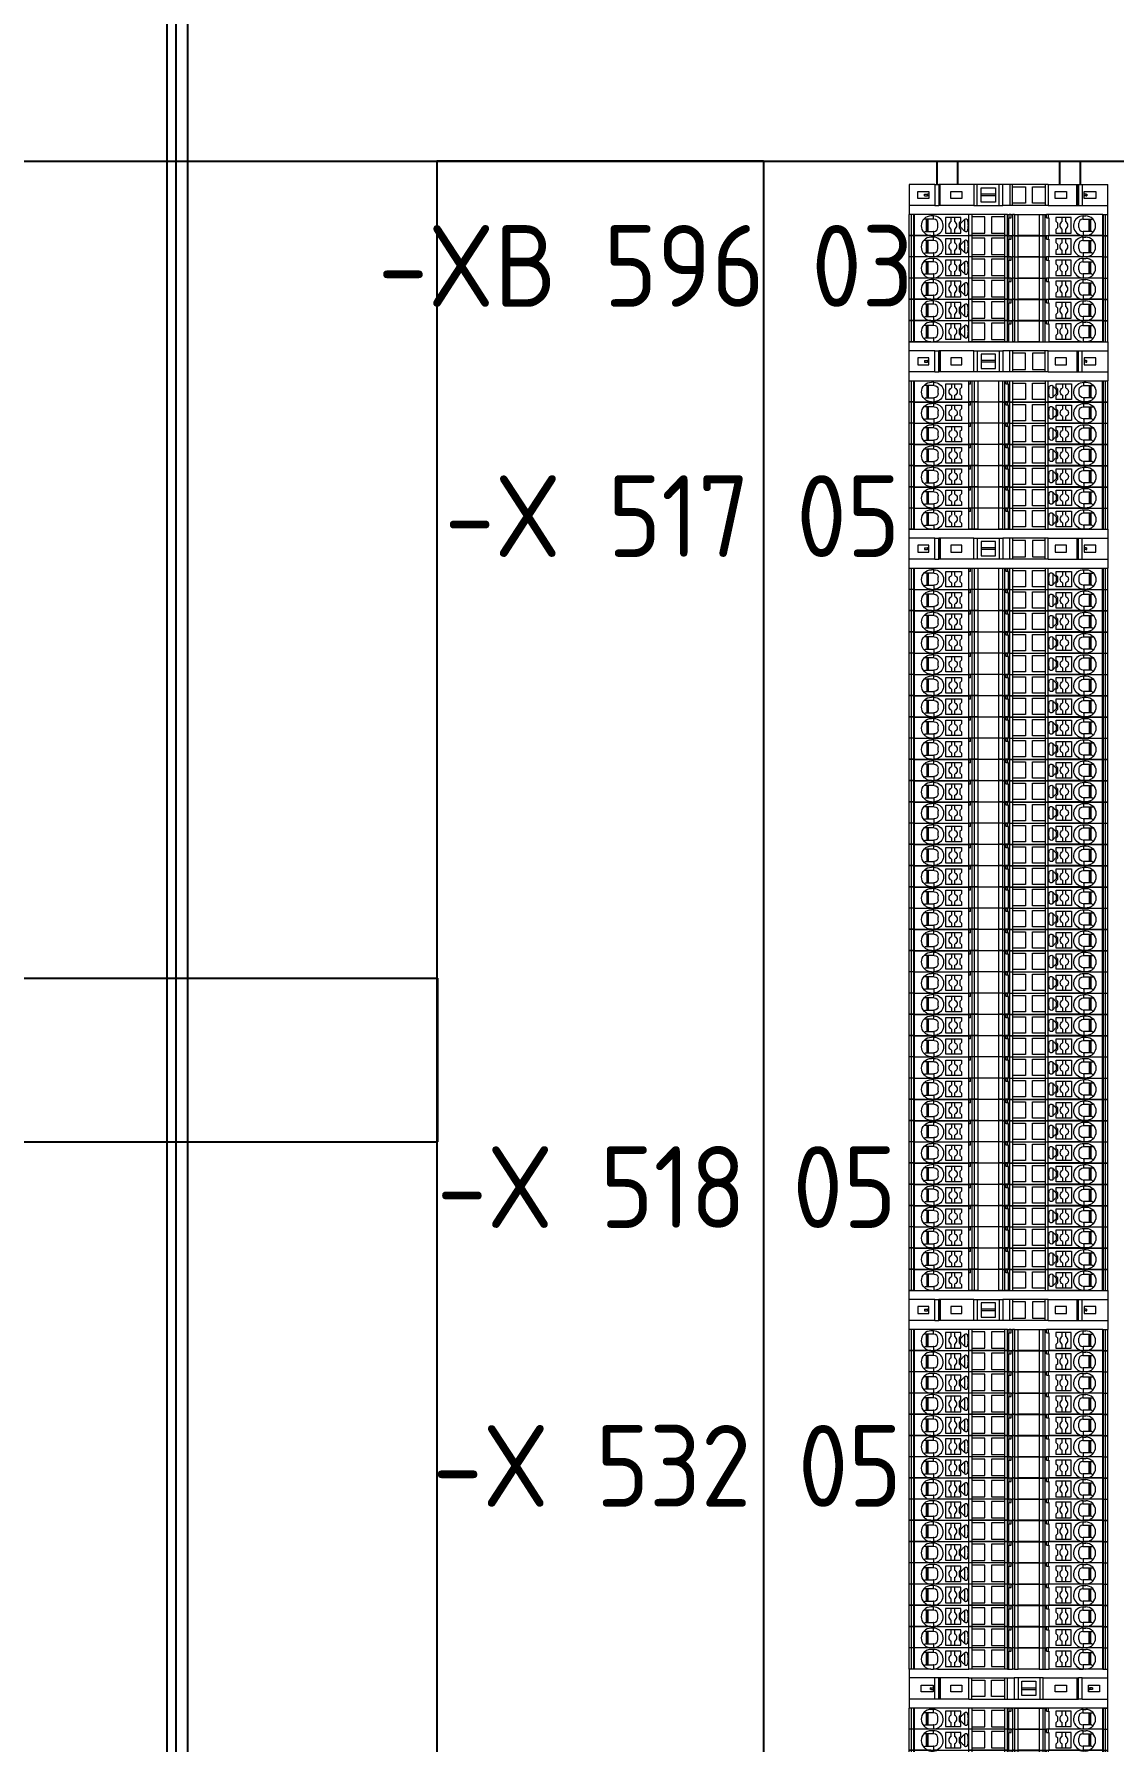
# Model space of a CAD drawing. Header units: millimetres. Extents: x 37984 to 70752, y 14140 to 37584.
# Drawn here: x 46128.7 to 46393.1, y 16052.5 to 16470.5 of the extents above; entities that cross this region are included whole.
import ezdxf
from ezdxf.enums import TextEntityAlignment as Align

# ---------------------------------------------------------------- set-up
doc = ezdxf.new("R2010")
doc.units = ezdxf.units.MM
doc.set_wipeout_variables(frame=1)
doc.layers.add('! NO PLOT !', color=7, linetype='Continuous', true_color=0xff75dd, plot=False)
doc.layers.add('000-PI-Oprema', color=30, linetype='Continuous', lineweight=5)
doc.layers.add('SI-ORMAR-Oprema', color=30, linetype='Continuous', lineweight=5)
for name, color, linetype in [('000-PI-ORMAR', 2, 'Continuous'), ('000-PI_TEXT', 7, 'Continuous'), ('002-PI-Kabelska kanalica', 150, 'Continuous'), ('004-PI-DIN Šina', 3, 'Continuous')]:
    doc.layers.add(name, color=color, linetype=linetype)
doc.styles.add('PI0', font='isocpeur.ttf', dxfattribs={"width": 0.9})

# ---------------------------------------------------------------- blocks, each defined once
blk = doc.blocks.new('*U1320')
at = {"layer": '002-PI-Kabelska kanalica'}
for p, q in [((-20, -100), (-20, 1220)), ((60, -100), (60, 1220)), ((-20, -100), (60, -100))]:
    blk.add_line(p, q, dxfattribs=at)
blk = doc.blocks.new('poveznica montaznih ploca 2100mm')
at = {"layer": '! NO PLOT !'}
for p, q in [((59565.54, 55740.77), (59565.54, 53837.74)), ((59570.54, 55742.17), (59570.54, 53847.74))]:
    blk.add_line(p, q, dxfattribs=at)
blk = doc.blocks.new('*U457')
blk.add_wipeout([(47227.3, 37326.63), (47227.3, 37321.48), (47275.9, 37321.48), (47275.9, 37326.63)])
at = {"layer": '000-PI-Oprema'}
for p, q in [((47227.3, 37321.48), (47227.3, 37326.63)), ((47227.85, 37326.63), (47227.3, 37326.63)), ((47228.39, 37326.63), (47227.85, 37326.63)), ((47227.85, 37321.48), (47227.85, 37326.63)), ((47228.39, 37321.48), (47228.39, 37326.63)), ((47228.56, 37326.63), (47228.39, 37326.63)), ((47228.56, 37321.48), (47228.56, 37326.63)), ((47241.88, 37326.63), (47228.56, 37326.63)), ((47231, 37325.48), (47230.9, 37325.58)), ((47231.45, 37325.48), (47231, 37325.48)), ((47231.45, 37325.48), (47231.45, 37322.48)), ((47231.6, 37325.48), (47231.45, 37325.48)), ((47231.6, 37322.48), (47231.6, 37325.48)), ((47231.85, 37325.48), (47231.6, 37325.48)), ((47231.85, 37325.48), (47231.85, 37322.48)), ((47233.2, 37325.48), (47231.85, 37325.48)), ((47233.2, 37326.28), (47232.6, 37326.28)), ((47233.2, 37325.48), (47233.2, 37326.28)), ((47233.3, 37325.48), (47233.2, 37325.48)), ((47237.55, 37325.88), (47236.15, 37325.88)), ((47236.15, 37325.88), (47236.15, 37322.08)), ((47238.35, 37325.88), (47237.55, 37325.88)), ((47237.55, 37324.9), (47237.55, 37325.88)), ((47239.95, 37325.88), (47238.35, 37325.88)), ((47238.35, 37325.88), (47238.35, 37324.9)), ((47239.55, 37324.58), (47239.95, 37324.98)), ((47239.55, 37323.38), (47239.55, 37324.58)), ((47239.95, 37324.98), (47239.95, 37325.88)), ((47240.78, 37325.37), (47240.78, 37322.6)), ((47241.88, 37321.48), (47241.88, 37326.63)), ((47242.6, 37326.63), (47241.88, 37326.63)), ((47242.6, 37326.63), (47242.6, 37326.06)), ((47250.6, 37326.63), (47242.6, 37326.63)), ((47242.6, 37326.06), (47242.6, 37322.06)), ((47245.75, 37326.06), (47242.6, 37326.06)), ((47245.75, 37322.06), (47245.75, 37326.06)), ((47247.45, 37326.06), (47247.45, 37322.06)), ((47250.6, 37326.06), (47247.45, 37326.06)), ((47250.6, 37326.63), (47250.6, 37326.06)), ((47251.32, 37326.63), (47250.6, 37326.63)), ((47250.6, 37326.06), (47250.6, 37322.06)), ((47251.32, 37326.63), (47251.75, 37326.63)), ((47251.32, 37321.48), (47251.32, 37326.63)), ((47251.65, 37321.48), (47251.65, 37325.83)), ((47251.65, 37325.83), (47251.75, 37325.83)), ((47251.75, 37325.83), (47251.75, 37326.63)), ((47252.21, 37326.63), (47251.75, 37326.63)), ((47251.75, 37325.83), (47252.21, 37325.83)), ((47252.21, 37326.63), (47252.56, 37326.63)), ((47252.21, 37325.83), (47252.21, 37326.63)), ((47253.07, 37326.63), (47252.56, 37326.63)), ((47252.56, 37326.63), (47252.56, 37321.48)), ((47253.07, 37326.63), (47253.07, 37321.48)), ((47253.07, 37326.63), (47253.98, 37326.63)), ((47253.98, 37321.48), (47253.98, 37326.63)), ((47253.98, 37326.63), (47259.12, 37326.63)), ((47259.12, 37326.63), (47259.12, 37321.48)), ((47259.12, 37326.63), (47260.03, 37326.63)), ((47260.03, 37326.63), (47260.03, 37321.48)), ((47260.03, 37326.63), (47260.54, 37326.63)), ((47260.54, 37321.48), (47260.54, 37326.63)), ((47260.54, 37326.63), (47260.89, 37326.63)), ((47260.89, 37325.83), (47260.89, 37326.63)), ((47261.35, 37326.63), (47260.89, 37326.63)), ((47260.89, 37325.83), (47261.35, 37325.83)), ((47261.35, 37325.83), (47261.35, 37326.63)), ((47274.65, 37326.63), (47261.35, 37326.63)), ((47261.35, 37325.83), (47261.45, 37325.83)), ((47261.45, 37325.83), (47261.45, 37321.48)), ((47264.75, 37325.88), (47263.15, 37325.88)), ((47263.15, 37325.88), (47263.15, 37324.98)), ((47263.15, 37324.98), (47263.55, 37324.58)), ((47263.55, 37324.58), (47263.55, 37323.38)), ((47264.75, 37324.9), (47264.75, 37325.88)), ((47265.55, 37325.88), (47264.75, 37325.88)), ((47265.55, 37325.88), (47265.55, 37324.9)), ((47266.95, 37325.88), (47265.55, 37325.88)), ((47266.95, 37322.08), (47266.95, 37325.88)), ((47268.8, 37323.48), (47268.8, 37324.48)), ((47269.8, 37325.48), (47269.9, 37325.48)), ((47269.9, 37326.28), (47270.5, 37326.28)), ((47269.9, 37325.48), (47269.9, 37326.28)), ((47269.9, 37325.48), (47271.25, 37325.48)), ((47271.25, 37325.48), (47271.25, 37322.48)), ((47271.25, 37325.48), (47271.5, 37325.48)), ((47271.5, 37322.48), (47271.5, 37325.48)), ((47271.5, 37325.48), (47271.65, 37325.48)), ((47271.65, 37325.48), (47271.65, 37322.48)), ((47271.65, 37325.48), (47272.1, 37325.48)), ((47272.1, 37325.48), (47272.2, 37325.58)), ((47274.65, 37321.48), (47274.65, 37326.63)), ((47274.65, 37326.63), (47274.82, 37326.63)), ((47274.82, 37321.48), (47274.82, 37326.63)), ((47274.82, 37326.63), (47275.35, 37326.63)), ((47275.35, 37321.48), (47275.35, 37326.63)), ((47275.35, 37326.63), (47275.9, 37326.63)), ((47275.9, 37321.48), (47275.9, 37326.63)), ((47227.85, 37321.48), (47227.3, 37321.48)), ((47228.39, 37321.48), (47227.85, 37321.48)), ((47228.56, 37321.48), (47228.39, 37321.48)), ((47231.6, 37321.48), (47228.56, 37321.48)), ((47230.9, 37322.19), (47231.2, 37322.48)), ((47231.2, 37322.48), (47231.45, 37322.48)), ((47231.45, 37322.48), (47231.6, 37322.48)), ((47231.6, 37322.48), (47231.85, 37322.48)), ((47231.6, 37321.7), (47231.6, 37321.48)), ((47232.6, 37321.48), (47231.6, 37321.48)), ((47231.85, 37322.48), (47233.2, 37322.48)), ((47232.6, 37321.48), (47233.2, 37321.48)), ((47233.3, 37322.48), (47233.2, 37322.48)), ((47233.2, 37322.48), (47233.2, 37321.48)), ((47234.2, 37321.48), (47233.2, 37321.48)), ((47234.2, 37321.48), (47234.2, 37321.7)), ((47234.2, 37321.48), (47241.88, 37321.48)), ((47236.15, 37322.08), (47237.55, 37322.08)), ((47237.55, 37322.08), (47237.55, 37323.07)), ((47237.55, 37322.08), (47238.35, 37322.08)), ((47238.35, 37323.07), (47238.35, 37322.08)), ((47238.35, 37322.08), (47239.95, 37322.08)), ((47239.95, 37322.98), (47239.55, 37323.38)), ((47239.95, 37322.08), (47239.95, 37322.98)), ((47242.6, 37321.48), (47241.88, 37321.48)), ((47242.6, 37322.06), (47245.75, 37322.06)), ((47242.6, 37322.06), (47242.6, 37321.48)), ((47250.6, 37321.48), (47242.6, 37321.48)), ((47247.45, 37322.06), (47250.6, 37322.06)), ((47250.6, 37322.06), (47250.6, 37321.48)), ((47251.32, 37321.48), (47250.6, 37321.48)), ((47251.32, 37321.48), (47251.65, 37321.48)), ((47251.65, 37321.48), (47252.56, 37321.48)), ((47253.07, 37321.48), (47252.56, 37321.48)), ((47253.07, 37321.48), (47253.98, 37321.48)), ((47259.12, 37321.48), (47253.98, 37321.48)), ((47259.12, 37321.48), (47260.03, 37321.48)), ((47260.03, 37321.48), (47260.54, 37321.48)), ((47260.54, 37321.48), (47261.45, 37321.48)), ((47268.9, 37321.48), (47261.45, 37321.48)), ((47263.55, 37323.38), (47263.15, 37322.98)), ((47263.15, 37322.98), (47263.15, 37322.08)), ((47263.15, 37322.08), (47264.75, 37322.08)), ((47264.75, 37322.08), (47264.75, 37323.07)), ((47264.75, 37322.08), (47265.55, 37322.08)), ((47265.55, 37323.07), (47265.55, 37322.08)), ((47265.55, 37322.08), (47266.95, 37322.08)), ((47268.9, 37321.48), (47268.9, 37321.7)), ((47268.9, 37321.48), (47269.9, 37321.48)), ((47269.8, 37322.48), (47269.9, 37322.48)), ((47271.25, 37322.48), (47269.9, 37322.48)), ((47269.9, 37322.48), (47269.9, 37321.48)), ((47270.5, 37321.48), (47269.9, 37321.48)), ((47271.5, 37321.48), (47270.5, 37321.48)), ((47271.5, 37322.48), (47271.25, 37322.48)), ((47271.65, 37322.48), (47271.5, 37322.48)), ((47271.5, 37321.7), (47271.5, 37321.48)), ((47274.65, 37321.48), (47271.5, 37321.48)), ((47271.9, 37322.48), (47271.65, 37322.48)), ((47272.2, 37322.19), (47271.9, 37322.48)), ((47274.65, 37321.48), (47274.82, 37321.48)), ((47274.82, 37321.48), (47275.35, 37321.48)), ((47275.35, 37321.48), (47275.9, 37321.48))]:
    blk.add_line(p, q, dxfattribs=at)
for centre, radius, start, end in [((47232.6, 37323.88), 2.4, 135, 225), ((47232.6, 37323.88), 2.4, 90, 135), ((47233.2, 37323.88), 2.4, 294.6243, 90), ((47233.3, 37324.48), 1, 0, 90), ((47237.95, 37323.98), 1, 113.5782, 246.4218), ((47237.95, 37323.98), 1, 293.5782, 66.4218), ((47241.15, 37325.03), 0.5, 5.4406, 134.9997), ((47265.15, 37323.98), 1, 113.5782, 246.4218), ((47265.15, 37323.98), 1, 293.5782, 66.4218), ((47269.9, 37323.88), 2.4, 90, 245.3757), ((47269.8, 37324.48), 1, 90, 180), ((47270.5, 37323.88), 2.4, 45, 90), ((47270.5, 37323.88), 2.4, 315, 45), ((47232.6, 37323.88), 2.4, 225, 245.3757), ((47232.6, 37323.88), 2.4, 245.3757, 270), ((47233.2, 37323.88), 2.4, 270, 294.6243), ((47233.3, 37323.48), 1, 270, 360), ((47241.15, 37322.93), 0.5, 225, 354.5597), ((47269.8, 37323.48), 1, 180, 270), ((47269.9, 37323.88), 2.4, 245.3757, 270), ((47270.5, 37323.88), 2.4, 270, 294.6243), ((47270.5, 37323.88), 2.4, 294.6243, 315)]:
    blk.add_arc(centre, radius, start, end, dxfattribs=at)
for points in [[(47234.3, 37323.48), (47234.3, 37323.61), (47234.3, 37323.74), (47234.3, 37323.87), (47234.3, 37324.01), (47234.3, 37324.14), (47234.3, 37324.26), (47234.3, 37324.38), (47234.3, 37324.48)], [(47240.78, 37325.37), (47240.55, 37325.14), (47240.32, 37324.91), (47240.09, 37324.68), (47239.85, 37324.44)], [(47239.85, 37323.53), (47239.85, 37323.76), (47239.85, 37323.98), (47239.85, 37324.21), (47239.85, 37324.44)], [(47240.8, 37325.39), (47240.79, 37325.38), (47240.78, 37325.37)], [(47241.75, 37323.98), (47241.73, 37324.26), (47241.7, 37324.53), (47241.67, 37324.81), (47241.65, 37325.08)], [(47240.78, 37322.6), (47240.55, 37322.83), (47240.32, 37323.05), (47240.09, 37323.29), (47239.85, 37323.53)], [(47240.8, 37322.58), (47240.79, 37322.59), (47240.78, 37322.6)], [(47241.65, 37322.89), (47241.67, 37323.16), (47241.7, 37323.44), (47241.73, 37323.71), (47241.75, 37323.98)]]:
    blk.add_spline(points, degree=3, dxfattribs=at)
blk = doc.blocks.new('*U1351')
at = {"layer": '000-PI-Oprema'}
blk.add_blockref('*U457', (-47251.6, -37324.06), dxfattribs=at)
blk = doc.blocks.new('*U1352')
at = {"layer": '000-PI-Oprema', "color": 0, "linetype": 'ByBlock', "lineweight": -2, "transparency": 16777216}
blk.add_blockref('*U1351', (0, 0), dxfattribs=at)
blk.add_blockref('*U1351', (0, -5.2), dxfattribs=at)
blk.add_blockref('*U1351', (0, -10.4), dxfattribs=at)
blk.add_blockref('*U1351', (0, -15.6), dxfattribs=at)
blk.add_blockref('*U1351', (0, -20.8), dxfattribs=at)
blk.add_blockref('*U1351', (0, -26), dxfattribs=at)
blk.add_blockref('*U1351', (0, -31.2), dxfattribs=at)
blk = doc.blocks.new('*U402')
blk.add_wipeout([(-24.3, -7.35), (24.3, -7.35), (24.3, 0), (-24.3, 0)])
at = {"layer": 'SI-ORMAR-Oprema'}
for p, q in [((-18.03, 0), (-24.3, 0)), ((-18.03, 0), (-18.03, -5.15)), ((-17.1, 0), (-18.03, 0)), ((-17.1, 0), (-17.1, -5.15)), ((-17, 0), (-17.1, 0)), ((-17, -5.15), (-17, 0)), ((-16.74, 0), (-17, 0)), ((-16.74, -5.15), (-16.74, 0)), ((-9.72, 0), (-16.74, 0)), ((-9.72, 0), (-9, 0)), ((-9.72, 0), (-9.72, -5.15)), ((-9, 0), (-9, -0.57)), ((-9, 0), (-1, 0)), ((-1, 0), (-0.28, 0)), ((-1, -0.57), (-1, 0)), ((-0.28, 0), (1.39, 0)), ((-0.28, 0), (-0.28, -5.15)), ((1.39, 0), (2.32, 0)), ((1.39, -5.15), (1.39, 0)), ((2.32, 0), (7.69, 0)), ((2.32, -5.15), (2.32, 0)), ((7.69, -5.15), (7.69, 0)), ((7.69, 0), (8.51, 0)), ((8.51, 0), (8.51, -5.15)), ((8.51, 0), (16.74, 0)), ((16.74, -5.15), (16.74, 0)), ((16.74, 0), (17, 0)), ((17, 0), (17, -5.15)), ((17, 0), (17.1, 0)), ((17.1, 0), (17.1, -5.15)), ((18.03, 0), (17.1, 0)), ((18.03, 0), (18.03, -5.15)), ((18.03, 0), (24.3, 0)), ((24.3, 0), (24.3, -7.35)), ((-24.3, -7.35), (-24.3, 0)), ((-21.4, -1.72), (-21.4, -3.42)), ((-18.5, -1.72), (-21.4, -1.72)), ((-21.4, -3.42), (-18.5, -3.42)), ((-19.01, -2.37), (-19.15, -2.37)), ((-19.15, -2.37), (-19.15, -2.77)), ((-19.01, -2.77), (-19.15, -2.77)), ((-19.01, -2.37), (-18.5, -2.37)), ((-19.01, -2.77), (-19.01, -2.37)), ((-19.01, -2.77), (-18.5, -2.77)), ((-18.5, -2.37), (-18.5, -1.72)), ((-18.5, -2.77), (-18.5, -2.37)), ((-18.5, -3.42), (-18.5, -2.77)), ((-14.15, -1.72), (-14.15, -3.42)), ((-11.45, -1.72), (-14.15, -1.72)), ((-14.15, -3.42), (-11.45, -3.42)), ((-11.45, -3.42), (-11.45, -1.72)), ((-9, -0.57), (-9, -4.57)), ((-5.85, -0.57), (-9, -0.57)), ((-5.85, -4.57), (-5.85, -0.57)), ((-4.15, -0.57), (-4.15, -4.57)), ((-1, -0.57), (-4.15, -0.57)), ((-1, -4.57), (-1, -0.57)), ((6.67, -0.82), (3.22, -0.82)), ((3.22, -0.82), (3.22, -2.37)), ((3.22, -2.37), (6.67, -2.37)), ((3.22, -2.37), (3.22, -2.77)), ((3.22, -2.77), (6.67, -2.77)), ((3.22, -2.77), (3.22, -4.32)), ((6.67, -2.37), (6.67, -0.82)), ((6.67, -2.77), (6.67, -2.37)), ((6.67, -4.32), (6.67, -2.77)), ((11.45, -1.72), (11.45, -3.42)), ((14.15, -1.72), (11.45, -1.72)), ((11.45, -3.42), (14.15, -3.42)), ((14.15, -3.42), (14.15, -1.72)), ((22.25, -1.72), (19.55, -1.72)), ((19.55, -1.72), (19.55, -2.37)), ((19.55, -2.37), (19.89, -2.37)), ((19.55, -2.37), (19.55, -2.77)), ((19.55, -2.77), (19.55, -3.42)), ((19.55, -2.77), (19.89, -2.77)), ((19.55, -3.42), (22.25, -3.42)), ((20.59, -2.37), (19.89, -2.37)), ((19.89, -2.77), (19.89, -2.37)), ((20.59, -2.77), (19.89, -2.77)), ((20.59, -2.77), (20.59, -2.37)), ((22.25, -3.42), (22.25, -1.72)), ((-18.03, -5.15), (-24.3, -5.15)), ((24.3, -7.35), (-24.3, -7.35)), ((-17.1, -5.15), (-18.03, -5.15)), ((-17, -5.15), (-17.1, -5.15)), ((-16.74, -5.15), (-17, -5.15)), ((-9.72, -5.15), (-16.74, -5.15)), ((-9.72, -5.15), (-9, -5.15)), ((-9, -4.57), (-9, -5.15)), ((-9, -4.57), (-5.85, -4.57)), ((-9, -5.15), (-1, -5.15)), ((-4.15, -4.57), (-1, -4.57)), ((-1, -5.15), (-1, -4.57)), ((-1, -5.15), (-0.28, -5.15)), ((-0.28, -5.15), (1.39, -5.15)), ((2.32, -5.15), (1.39, -5.15)), ((7.69, -5.15), (2.32, -5.15)), ((3.22, -4.32), (6.67, -4.32)), ((8.51, -5.15), (7.69, -5.15)), ((8.51, -5.15), (16.74, -5.15)), ((16.74, -5.15), (17, -5.15)), ((17, -5.15), (17.1, -5.15)), ((18.03, -5.15), (17.1, -5.15)), ((18.03, -5.15), (24.3, -5.15))]:
    blk.add_line(p, q, dxfattribs=at)
blk = doc.blocks.new('*U1343')
at = {"layer": '000-PI-Oprema'}
blk.add_blockref('*U457', (-47251.6, -37324.06), dxfattribs=at)
blk = doc.blocks.new('*U1344')
at = {"layer": '000-PI-Oprema', "color": 0, "linetype": 'ByBlock', "lineweight": -2, "transparency": 16777216}
blk.add_blockref('*U1343', (0, 0), dxfattribs=at)
blk.add_blockref('*U1343', (0, -5.2), dxfattribs=at)
blk.add_blockref('*U1343', (0, -10.4), dxfattribs=at)
blk.add_blockref('*U1343', (0, -15.6), dxfattribs=at)
blk.add_blockref('*U1343', (0, -20.8), dxfattribs=at)
blk.add_blockref('*U1343', (0, -26), dxfattribs=at)
blk.add_blockref('*U1343', (0, -31.2), dxfattribs=at)
blk.add_blockref('*U1343', (0, -36.4), dxfattribs=at)
blk.add_blockref('*U1343', (0, -41.6), dxfattribs=at)
blk.add_blockref('*U1343', (0, -46.8), dxfattribs=at)
blk.add_blockref('*U1343', (0, -52), dxfattribs=at)
blk.add_blockref('*U1343', (0, -57.2), dxfattribs=at)
blk.add_blockref('*U1343', (0, -62.4), dxfattribs=at)
blk.add_blockref('*U1343', (0, -67.6), dxfattribs=at)
blk.add_blockref('*U1343', (0, -72.8), dxfattribs=at)
blk.add_blockref('*U1343', (0, -78), dxfattribs=at)
blk.add_blockref('*U1343', (0, -83.2), dxfattribs=at)
blk.add_blockref('*U1343', (0, -88.4), dxfattribs=at)
blk.add_blockref('*U1343', (0, -93.6), dxfattribs=at)
blk.add_blockref('*U1343', (0, -98.8), dxfattribs=at)
blk.add_blockref('*U1343', (0, -104), dxfattribs=at)
blk.add_blockref('*U1343', (0, -109.2), dxfattribs=at)
blk.add_blockref('*U1343', (0, -114.4), dxfattribs=at)
blk.add_blockref('*U1343', (0, -119.6), dxfattribs=at)
blk.add_blockref('*U1343', (0, -124.8), dxfattribs=at)
blk.add_blockref('*U1343', (0, -130), dxfattribs=at)
blk.add_blockref('*U1343', (0, -135.2), dxfattribs=at)
blk.add_blockref('*U1343', (0, -140.4), dxfattribs=at)
blk.add_blockref('*U1343', (0, -145.6), dxfattribs=at)
blk.add_blockref('*U1343', (0, -150.8), dxfattribs=at)
blk.add_blockref('*U1343', (0, -156), dxfattribs=at)
blk.add_blockref('*U1343', (0, -161.2), dxfattribs=at)
blk.add_blockref('*U1343', (0, -166.4), dxfattribs=at)
blk.add_blockref('*U1343', (0, -171.6), dxfattribs=at)
blk = doc.blocks.new('*U403')
blk.add_wipeout([(-24.3, 2.2), (24.3, 2.2), (24.3, -7.35), (-24.3, -7.35)])
at = {"layer": 'SI-ORMAR-Oprema'}
for p, q in [((-24.3, 2.2), (-24.3, -7.35)), ((24.3, 2.2), (-24.3, 2.2)), ((-18.03, 0), (-24.3, 0)), ((24.3, -7.35), (24.3, 2.2)), ((-21.4, -3.42), (-21.4, -1.72)), ((-21.4, -1.72), (-18.5, -1.72)), ((-18.5, -3.42), (-21.4, -3.42)), ((-19.01, -2.38), (-19.15, -2.38)), ((-19.15, -2.78), (-19.15, -2.38)), ((-19.01, -2.78), (-19.15, -2.78)), ((-19.01, -2.38), (-19.01, -2.78)), ((-19.01, -2.38), (-18.5, -2.38)), ((-19.01, -2.78), (-18.5, -2.78)), ((-18.5, -1.72), (-18.5, -2.38)), ((-18.5, -2.38), (-18.5, -2.78)), ((-18.5, -2.78), (-18.5, -3.42)), ((-18.03, -5.15), (-18.03, 0)), ((-17.1, 0), (-18.03, 0)), ((-17.1, -5.15), (-17.1, 0)), ((-17, 0), (-17.1, 0)), ((-17, 0), (-17, -5.15)), ((-16.74, 0), (-17, 0)), ((-16.74, 0), (-16.74, -5.15)), ((-9.72, 0), (-16.74, 0)), ((-14.15, -1.72), (-11.45, -1.72)), ((-14.15, -3.42), (-14.15, -1.72)), ((-11.45, -3.42), (-14.15, -3.42)), ((-11.45, -1.72), (-11.45, -3.42)), ((-9.72, 0), (-9, 0)), ((-9.72, -5.15), (-9.72, 0)), ((-9, -0.57), (-9, 0)), ((-9, 0), (-1, 0)), ((-9, -4.57), (-9, -0.57)), ((-9, -0.57), (-5.85, -0.57)), ((-5.85, -0.57), (-5.85, -4.57)), ((-4.15, -0.57), (-1, -0.57)), ((-4.15, -4.57), (-4.15, -0.57)), ((-1, 0), (-1, -0.57)), ((-1, 0), (-0.28, 0)), ((-1, -0.57), (-1, -4.57)), ((-0.28, 0), (1.39, 0)), ((-0.28, -5.15), (-0.28, 0)), ((2.32, 0), (1.39, 0)), ((1.39, 0), (1.39, -5.15)), ((7.69, 0), (2.32, 0)), ((2.32, 0), (2.32, -5.15)), ((3.22, -0.82), (6.67, -0.82)), ((3.22, -2.38), (3.22, -0.82)), ((3.22, -2.38), (6.67, -2.38)), ((3.22, -2.78), (3.22, -2.38)), ((3.22, -2.78), (6.67, -2.78)), ((3.22, -4.32), (3.22, -2.78)), ((6.67, -0.82), (6.67, -2.38)), ((6.67, -2.38), (6.67, -2.78)), ((6.67, -2.78), (6.67, -4.32)), ((7.69, 0), (7.69, -5.15)), ((8.51, 0), (7.69, 0)), ((8.51, -5.15), (8.51, 0)), ((8.51, 0), (16.74, 0)), ((11.45, -1.72), (14.15, -1.72)), ((11.45, -3.42), (11.45, -1.72)), ((14.15, -3.42), (11.45, -3.42)), ((14.15, -1.72), (14.15, -3.42)), ((16.74, 0), (16.74, -5.15)), ((16.74, 0), (17, 0)), ((17, -5.15), (17, 0)), ((17, 0), (17.1, 0)), ((18.03, 0), (17.1, 0)), ((17.1, -5.15), (17.1, 0)), ((18.03, 0), (24.3, 0)), ((18.03, -5.15), (18.03, 0)), ((19.55, -2.38), (19.55, -1.72)), ((19.55, -1.72), (22.25, -1.72)), ((19.55, -2.78), (19.55, -2.38)), ((19.55, -2.38), (19.89, -2.38)), ((19.55, -2.78), (19.89, -2.78)), ((19.55, -3.42), (19.55, -2.78)), ((22.25, -3.42), (19.55, -3.42)), ((19.89, -2.38), (19.89, -2.78)), ((20.59, -2.38), (19.89, -2.38)), ((20.59, -2.78), (19.89, -2.78)), ((20.59, -2.38), (20.59, -2.78)), ((22.25, -1.72), (22.25, -3.42)), ((-18.03, -5.15), (-24.3, -5.15)), ((24.3, -7.35), (-24.3, -7.35)), ((-17.1, -5.15), (-18.03, -5.15)), ((-17, -5.15), (-17.1, -5.15)), ((-16.74, -5.15), (-17, -5.15)), ((-9.72, -5.15), (-16.74, -5.15)), ((-9.72, -5.15), (-9, -5.15)), ((-5.85, -4.57), (-9, -4.57)), ((-9, -5.15), (-9, -4.57)), ((-9, -5.15), (-1, -5.15)), ((-1, -4.57), (-4.15, -4.57)), ((-1, -4.57), (-1, -5.15)), ((-1, -5.15), (-0.28, -5.15)), ((-0.28, -5.15), (1.39, -5.15)), ((1.39, -5.15), (2.32, -5.15)), ((2.32, -5.15), (7.69, -5.15)), ((6.67, -4.32), (3.22, -4.32)), ((7.69, -5.15), (8.51, -5.15)), ((8.51, -5.15), (16.74, -5.15)), ((16.74, -5.15), (17, -5.15)), ((17, -5.15), (17.1, -5.15)), ((18.03, -5.15), (17.1, -5.15)), ((18.03, -5.15), (24.3, -5.15))]:
    blk.add_line(p, q, dxfattribs=at)
blk = doc.blocks.new('*U1323')
at = {"layer": '002-PI-Kabelska kanalica'}
blk.add_line((60, -100), (60, 1388), dxfattribs=at)
blk = doc.blocks.new('*U1310')
at = {"layer": '002-PI-Kabelska kanalica'}
for p, q in [((-20, 369), (20, 369)), ((-20, -100), (-20, 369)), ((20, -100), (20, 369)), ((-20, -100), (20, -100))]:
    blk.add_line(p, q, dxfattribs=at)
blk = doc.blocks.new('*U1357')
at = {"layer": '000-PI-Oprema'}
blk.add_blockref('*U457', (-47251.6, -37324.06), dxfattribs=at)
blk = doc.blocks.new('*U1358')
at = {"layer": '000-PI-Oprema', "color": 0, "linetype": 'ByBlock', "lineweight": -2, "transparency": 16777216}
blk.add_blockref('*U1357', (0, 0), dxfattribs=at)
blk.add_blockref('*U1357', (0, -5.2), dxfattribs=at)
blk.add_blockref('*U1357', (0, -10.4), dxfattribs=at)
blk.add_blockref('*U1357', (0, -15.6), dxfattribs=at)
blk.add_blockref('*U1357', (0, -20.8), dxfattribs=at)
blk.add_blockref('*U1357', (0, -26), dxfattribs=at)
blk.add_blockref('*U1357', (0, -31.2), dxfattribs=at)
blk = doc.blocks.new('*U1434')
at = {"layer": '000-PI-Oprema'}
blk.add_blockref('*U457', (-47251.6, -37324.06), dxfattribs=at)
blk = doc.blocks.new('*U1435')
at = {"layer": '000-PI-Oprema', "color": 0, "linetype": 'ByBlock', "lineweight": -2, "transparency": 16777216}
blk.add_blockref('*U1434', (0, 0), dxfattribs=at)
blk.add_blockref('*U1434', (0, -5.2), dxfattribs=at)
blk.add_blockref('*U1434', (0, -10.4), dxfattribs=at)
blk.add_blockref('*U1434', (0, -15.6), dxfattribs=at)
blk.add_blockref('*U1434', (0, -20.8), dxfattribs=at)
blk.add_blockref('*U1434', (0, -26), dxfattribs=at)

msp = doc.modelspace()

# ---------------------------------------------------------------- linework, layer by layer
at = {"layer": '000-PI-ORMAR'}
msp.add_line((46163.396, 16709.404), (46163.396, 14819.404), dxfattribs=at)
at = {"layer": '004-PI-DIN Šina'}
msp.add_line((46304.896, 16439.404), (46339.896, 16439.404), dxfattribs=at)
msp.add_lwpolyline([(46384.81, 15179.404), (46349.81, 15179.404), (46349.81, 16439.404), (46384.81, 16439.404)], close=True, dxfattribs=at)
for points in [[(46354.81, 16439.404), (46354.81, 15179.404)], [(46379.81, 16439.404), (46379.81, 15179.404)]]:
    msp.add_lwpolyline(points, dxfattribs=at)

# ---------------------------------------------------------------- block references
at = {"layer": '! NO PLOT !'}
msp.add_blockref('poveznica montaznih ploca 2100mm', (-13404.331, -39031.862), dxfattribs=at)
for name, p, rotation in [('*U1323', (45074.483, 16499.404), 270), ('*U1320', (46287.31, 16339.404), 180), ('*U1310', (45858.483, 16219.404), 270)]:
    msp.add_blockref(name, p, dxfattribs=dict(rotation=rotation))

# ---------------------------------------------------------------- texts
at = {"layer": '000-PI_TEXT', "style": 'PI0', "width": 0.9}
for s, p in [('-XB 596 03', (46212.876, 16397.759)), ('-X 517 05', (46229.2, 16336.521)), ('-X 518 05', (46227.31, 16172.301)), ('-X 532 05', (46226.249, 16104.059))]:
    msp.add_text(s, height=20, dxfattribs=at).set_placement(p, align=Align.BOTTOM_LEFT)

# ---------------------------------------------------------------- next in the draw order: block references
at = {"layer": '000-PI-Oprema', "xscale": -1}
for name, p in [('*U1352', (46367.31, 16383.068)), ('*U1344', (46367.31, 16337.168))]:
    msp.add_blockref(name, p, dxfattribs=at)
at = {"layer": '000-PI-Oprema'}
msp.add_blockref('*U1358', (46367.31, 16058.218), dxfattribs=at)
at = {"layer": 'SI-ORMAR-Oprema', "xscale": -1}
msp.add_blockref('*U402', (46367.31, 16433.693), dxfattribs=at)

# ---------------------------------------------------------------- next in the draw order: block references
for p in [(46367.31, 16392.993), (46367.31, 16347.093), (46367.31, 16160.793)]:
    msp.add_blockref('*U403', p, dxfattribs=at)
at = {"layer": 'SI-ORMAR-Oprema'}
msp.add_blockref('*U403', (46367.31, 16068.143), dxfattribs=at)

# ---------------------------------------------------------------- next in the draw order: block references
at = {"layer": '000-PI-Oprema'}
for name, p in [('*U1435', (46367.31, 16423.768)), ('*U457', (-884.29, -21173.191))]:
    msp.add_blockref(name, p, dxfattribs=at)

# ---------------------------------------------------------------- next in the draw order: block references
msp.add_blockref('*U457', (-884.29, -21178.391), dxfattribs=at)

# ---------------------------------------------------------------- next in the draw order: block references
msp.add_blockref('*U457', (-884.29, -21183.591), dxfattribs=at)

# ---------------------------------------------------------------- next in the draw order: block references
msp.add_blockref('*U457', (-884.29, -21188.791), dxfattribs=at)

# ---------------------------------------------------------------- next in the draw order: block references
msp.add_blockref('*U457', (-884.29, -21193.991), dxfattribs=at)

# ---------------------------------------------------------------- next in the draw order: block references
msp.add_blockref('*U457', (-884.29, -21199.191), dxfattribs=at)

# ---------------------------------------------------------------- next in the draw order: block references
msp.add_blockref('*U457', (-884.29, -21204.391), dxfattribs=at)

# ---------------------------------------------------------------- next in the draw order: block references
msp.add_blockref('*U457', (-884.29, -21209.591), dxfattribs=at)

# ---------------------------------------------------------------- next in the draw order: block references
msp.add_blockref('*U457', (-884.29, -21214.741), dxfattribs=at)

# ---------------------------------------------------------------- next in the draw order: block references
msp.add_blockref('*U457', (-884.29, -21219.941), dxfattribs=at)

# ---------------------------------------------------------------- next in the draw order: block references
msp.add_blockref('*U457', (-884.29, -21225.141), dxfattribs=at)

# ---------------------------------------------------------------- next in the draw order: block references
msp.add_blockref('*U457', (-884.29, -21230.341), dxfattribs=at)

# ---------------------------------------------------------------- next in the draw order: block references
msp.add_blockref('*U457', (-884.29, -21235.541), dxfattribs=at)

# ---------------------------------------------------------------- next in the draw order: block references
msp.add_blockref('*U457', (-884.29, -21240.741), dxfattribs=at)

# ---------------------------------------------------------------- next in the draw order: block references
msp.add_blockref('*U457', (-884.29, -21245.941), dxfattribs=at)

# ---------------------------------------------------------------- next in the draw order: block references
msp.add_blockref('*U457', (-884.29, -21251.141), dxfattribs=at)

doc.saveas('drawing.dxf')
